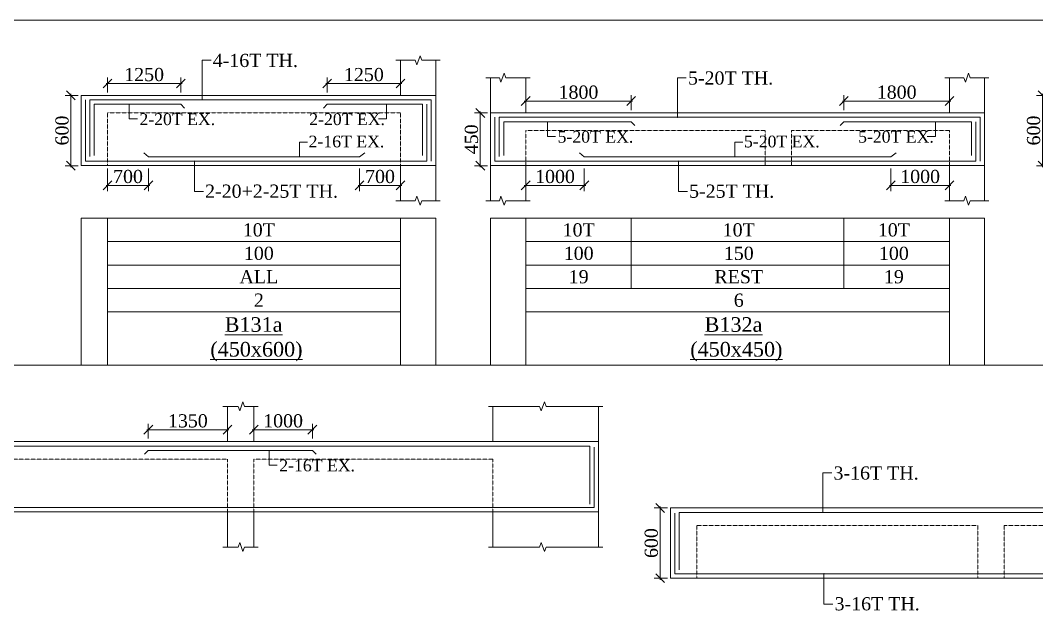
# Model space of a CAD drawing. Header units: millimetres. Extents: x 9781889 to 10654170, y -7832723 to -7608561.
# Drawn here: x 10387347 to 10404690, y -7770469 to -7760218 of the extents above; entities that cross this region are included whole.
import ezdxf
from ezdxf.enums import TextEntityAlignment as Align

# ---------------------------------------------------------------- set-up
doc = ezdxf.new("R2010")
doc.units = ezdxf.units.MM
doc.header["$LTSCALE"] = 10
doc.header["$PDMODE"] = 3
doc.linetypes.add('HIDDEN', pattern=[0.375, 0.25, -0.125])
for name, color, linetype, lineweight in [('S-CUT OUT LINE', 9, 'Continuous', 0), ('S-DIM L.S.', 7, 'Continuous', 0), ('S-L.S.SECTION', 5, 'Continuous', 0), ('S-L.S.SLAB LINE', 252, 'HIDDEN', 0), ('S-L.S.STEEL', 1, 'Continuous', 9), ('S-SECTION MARK', 7, 'Continuous', 0), ('S-SHEET', 251, 'Continuous', 0), ('S-TEXT', 7, 'Continuous', 0), ('S-TEXT L.S. BEAM NO.', 30, 'Continuous', 0), ('S-TEXT. L.S.', 7, 'Continuous', 0)]:
    doc.layers.add(name, color=color, linetype=linetype, lineweight=lineweight)
doc.styles.add('135', font='arial.ttf', dxfattribs={"width": 0.8, "height": 135})
doc.styles.get("Standard").update_dxf_attribs({"font": 'arial.ttf'})
doc.styles.add('TEXT', font='times.ttf')
doc.dimstyles.new('75', dxfattribs={"dimtxt": 135, "dimasz": 90, "dimexe": 0.1, "dimexo": 0.03, "dimgap": 0.09, "dimtad": 1, "dimdec": 0, "dimzin": 0, "dimdsep": 46, "dimtxsty": '135', "dimblk": 'ARCHTICK', "dimcen": 0.09, "dimclrd": 256, "dimclre": 256, "dimclrt": 256, "dimadec": 0, "dimazin": 0, "dimtfac": 1, "dimtdec": 0, "dimtofl": 0, "dimtmove": 1, "dimatfit": 3, "dimldrblk": 'DOTSMALL', "dimfxl": 1, "dimtolj": 1, "dimtzin": 0, "dimlwd": -1, "dimlwe": -1, "dimarcsym": 0})
doc.dimstyles.new('SETU_1', dxfattribs={"dimtxt": 200, "dimasz": 150, "dimexe": 100, "dimexo": 50, "dimgap": 35, "dimtad": 1, "dimdec": 0, "dimzin": 0, "dimdsep": 46, "dimtxsty": 'Standard', "dimblk": 'OBLIQUE', "dimcen": 150, "dimdle": 25, "dimclrd": 256, "dimclre": 7, "dimclrt": 256, "dimadec": 0, "dimazin": 0, "dimtfac": 1, "dimtdec": 0, "dimtofl": 0, "dimtmove": 1, "dimatfit": 3, "dimfxl": 1, "dimtolj": 1, "dimtzin": 0, "dimlwd": -1, "dimlwe": 5, "dimarcsym": 1})

# ---------------------------------------------------------------- blocks, each defined once
blk = doc.blocks.new('_ArchTick')
at = {"color": 0, "linetype": 'ByBlock', "const_width": 0.15}
blk.add_lwpolyline([(-0.5, -0.5), (0.5, 0.5)], dxfattribs=at)
blk = doc.blocks.new('_Oblique')
at = {"color": 0, "linetype": 'ByBlock', "lineweight": -2}
blk.add_line((-0.5, -0.5), (0.5, 0.5), dxfattribs=at)
blk = doc.blocks.new('*D854')
at = {"layer": 'Defpoints', "color": 0, "transparency": 16777216}
for p in [(10388385, -7761500), (10388210, -7762700), (10388385, -7762700)]:
    blk.add_point(p, dxfattribs=at)
at = {"layer": 'S-DIM L.S.', "color": 7, "lineweight": 5, "transparency": 16777216}
for p, q in [((10388335, -7761500), (10388110, -7761500)), ((10388335, -7762700), (10388110, -7762700))]:
    blk.add_line(p, q, dxfattribs=at)
at = {"layer": 'S-DIM L.S.', "transparency": 16777216}
blk.add_line((10388210, -7761475), (10388210, -7762725), dxfattribs=at)
at = {"layer": 'S-DIM L.S.', "transparency": 16777216, "xscale": 150, "yscale": 150, "zscale": 150}
for p, rotation in [((10388210, -7761500), 90), ((10388210, -7762700), 270)]:
    blk.add_blockref('_Oblique', p, dxfattribs=dict(at, rotation=rotation))
at = {"layer": 'S-DIM L.S.', "transparency": 16777216, "insert": (10388060, -7762100), "char_height": 225, "attachment_point": 5, "rotation": 90, "style": 'TEXT'}
blk.add_mtext('\\A1;600', dxfattribs=at)
blk = doc.blocks.new('*D855')
at = {"layer": 'Defpoints', "color": 0, "transparency": 16777216}
for p in [(10393835, -7761296), (10392585, -7761500, 0), (10393835, -7761500, 0)]:
    blk.add_point(p, dxfattribs=at)
at = {"layer": 'S-DIM L.S.', "color": 7, "lineweight": 5, "transparency": 16777216}
for p, q in [((10392585, -7761450), (10392585, -7761196)), ((10393835, -7761450), (10393835, -7761196))]:
    blk.add_line(p, q, dxfattribs=at)
at = {"layer": 'S-DIM L.S.', "transparency": 16777216}
blk.add_line((10392560, -7761296), (10393860, -7761296), dxfattribs=at)
at = {"layer": 'S-DIM L.S.', "transparency": 16777216, "xscale": 150, "yscale": 150, "zscale": 150, "rotation": 180}
blk.add_blockref('_Oblique', (10392585, -7761296), dxfattribs=at)
at = {"layer": 'S-DIM L.S.', "transparency": 16777216, "xscale": 150, "yscale": 150, "zscale": 150}
blk.add_blockref('_Oblique', (10393835, -7761296), dxfattribs=at)
at = {"layer": 'S-DIM L.S.', "transparency": 16777216, "insert": (10393210, -7761146), "char_height": 225, "attachment_point": 5, "style": 'TEXT'}
blk.add_mtext('\\A1;1250', dxfattribs=at)
blk = doc.blocks.new('*D860')
at = {"layer": 'Defpoints', "color": 0, "transparency": 16777216}
for p in [(10388835, -7761296), (10388835, -7761500, 0), (10390085, -7761500, 0)]:
    blk.add_point(p, dxfattribs=at)
at = {"layer": 'S-DIM L.S.', "color": 7, "lineweight": 5, "transparency": 16777216}
for p, q in [((10388835, -7761450), (10388835, -7761196)), ((10390085, -7761450), (10390085, -7761196))]:
    blk.add_line(p, q, dxfattribs=at)
at = {"layer": 'S-DIM L.S.', "transparency": 16777216}
blk.add_line((10390110, -7761296), (10388810, -7761296), dxfattribs=at)
at = {"layer": 'S-DIM L.S.', "transparency": 16777216, "xscale": 150, "yscale": 150, "zscale": 150, "rotation": 180}
blk.add_blockref('_Oblique', (10388835, -7761296), dxfattribs=at)
at = {"layer": 'S-DIM L.S.', "transparency": 16777216, "xscale": 150, "yscale": 150, "zscale": 150}
blk.add_blockref('_Oblique', (10390085, -7761296), dxfattribs=at)
at = {"layer": 'S-DIM L.S.', "transparency": 16777216, "insert": (10389460, -7761146), "char_height": 225, "attachment_point": 5, "style": 'TEXT'}
blk.add_mtext('\\A1;1250', dxfattribs=at)
blk = doc.blocks.new('*D861')
at = {"layer": 'Defpoints', "color": 0, "transparency": 16777216}
for p in [(10393135, -7762700, 0), (10393835, -7762700, 0), (10393835, -7763036)]:
    blk.add_point(p, dxfattribs=at)
at = {"layer": 'S-DIM L.S.', "color": 7, "lineweight": 5, "transparency": 16777216}
for p, q in [((10393135, -7762750), (10393135, -7763136)), ((10393835, -7762750), (10393835, -7763136))]:
    blk.add_line(p, q, dxfattribs=at)
at = {"layer": 'S-DIM L.S.', "transparency": 16777216}
blk.add_line((10393110, -7763036), (10393860, -7763036), dxfattribs=at)
at = {"layer": 'S-DIM L.S.', "transparency": 16777216, "xscale": 150, "yscale": 150, "zscale": 150, "rotation": 180}
blk.add_blockref('_Oblique', (10393135, -7763036), dxfattribs=at)
at = {"layer": 'S-DIM L.S.', "transparency": 16777216, "xscale": 150, "yscale": 150, "zscale": 150}
blk.add_blockref('_Oblique', (10393835, -7763036), dxfattribs=at)
at = {"layer": 'S-DIM L.S.', "transparency": 16777216, "insert": (10393485, -7762886), "char_height": 225, "attachment_point": 5, "style": 'TEXT'}
blk.add_mtext('\\A1;700', dxfattribs=at)
blk = doc.blocks.new('*D862')
at = {"layer": 'Defpoints', "color": 0, "transparency": 16777216}
for p in [(10388835, -7762700, 0), (10389535, -7762700, 0), (10388835, -7763036)]:
    blk.add_point(p, dxfattribs=at)
at = {"layer": 'S-DIM L.S.', "color": 7, "lineweight": 5, "transparency": 16777216}
for p, q in [((10388835, -7762750), (10388835, -7763136)), ((10389535, -7762750), (10389535, -7763136))]:
    blk.add_line(p, q, dxfattribs=at)
at = {"layer": 'S-DIM L.S.', "transparency": 16777216}
blk.add_line((10389560, -7763036), (10388810, -7763036), dxfattribs=at)
at = {"layer": 'S-DIM L.S.', "transparency": 16777216, "xscale": 150, "yscale": 150, "zscale": 150, "rotation": 180}
blk.add_blockref('_Oblique', (10388835, -7763036), dxfattribs=at)
at = {"layer": 'S-DIM L.S.', "transparency": 16777216, "xscale": 150, "yscale": 150, "zscale": 150}
blk.add_blockref('_Oblique', (10389535, -7763036), dxfattribs=at)
at = {"layer": 'S-DIM L.S.', "transparency": 16777216, "insert": (10389185, -7762886), "char_height": 225, "attachment_point": 5, "style": 'TEXT'}
blk.add_mtext('\\A1;700', dxfattribs=at)
blk = doc.blocks.new('*D863')
at = {"layer": 'Defpoints', "color": 0, "transparency": 16777216}
for p in [(10395371, -7761800), (10395196, -7762700), (10395371, -7762700)]:
    blk.add_point(p, dxfattribs=at)
at = {"layer": 'S-DIM L.S.', "color": 7, "lineweight": 5, "transparency": 16777216}
for p, q in [((10395321, -7761800), (10395096, -7761800)), ((10395321, -7762700), (10395096, -7762700))]:
    blk.add_line(p, q, dxfattribs=at)
at = {"layer": 'S-DIM L.S.', "transparency": 16777216}
blk.add_line((10395196, -7761775), (10395196, -7762725), dxfattribs=at)
at = {"layer": 'S-DIM L.S.', "transparency": 16777216, "xscale": 150, "yscale": 150, "zscale": 150}
for p, rotation in [((10395196, -7761800), 90), ((10395196, -7762700), 270)]:
    blk.add_blockref('_Oblique', p, dxfattribs=dict(at, rotation=rotation))
at = {"layer": 'S-DIM L.S.', "transparency": 16777216, "insert": (10395046, -7762250), "char_height": 225, "attachment_point": 5, "rotation": 90, "style": 'TEXT'}
blk.add_mtext('\\A1;450', dxfattribs=at)
blk = doc.blocks.new('*D864')
at = {"layer": 'Defpoints', "color": 0, "transparency": 16777216}
for p in [(10403201, -7761596), (10401401, -7761800, 0), (10403201, -7761800, 0)]:
    blk.add_point(p, dxfattribs=at)
at = {"layer": 'S-DIM L.S.', "color": 7, "lineweight": 5, "transparency": 16777216}
for p, q in [((10401401, -7761750), (10401401, -7761496)), ((10403201, -7761750), (10403201, -7761496))]:
    blk.add_line(p, q, dxfattribs=at)
at = {"layer": 'S-DIM L.S.', "transparency": 16777216}
blk.add_line((10401376, -7761596), (10403226, -7761596), dxfattribs=at)
at = {"layer": 'S-DIM L.S.', "transparency": 16777216, "xscale": 150, "yscale": 150, "zscale": 150, "rotation": 180}
blk.add_blockref('_Oblique', (10401401, -7761596), dxfattribs=at)
at = {"layer": 'S-DIM L.S.', "transparency": 16777216, "xscale": 150, "yscale": 150, "zscale": 150}
blk.add_blockref('_Oblique', (10403201, -7761596), dxfattribs=at)
at = {"layer": 'S-DIM L.S.', "transparency": 16777216, "insert": (10402301, -7761446), "char_height": 225, "attachment_point": 5, "style": 'TEXT'}
blk.add_mtext('\\A1;1800', dxfattribs=at)
blk = doc.blocks.new('*D865')
at = {"layer": 'Defpoints', "color": 0, "transparency": 16777216}
for p in [(10395971, -7761596), (10395971, -7761800, 0), (10397771, -7761800, 0)]:
    blk.add_point(p, dxfattribs=at)
at = {"layer": 'S-DIM L.S.', "color": 7, "lineweight": 5, "transparency": 16777216}
for p, q in [((10395971, -7761750), (10395971, -7761496)), ((10397771, -7761750), (10397771, -7761496))]:
    blk.add_line(p, q, dxfattribs=at)
at = {"layer": 'S-DIM L.S.', "transparency": 16777216}
blk.add_line((10397796, -7761596), (10395946, -7761596), dxfattribs=at)
at = {"layer": 'S-DIM L.S.', "transparency": 16777216, "xscale": 150, "yscale": 150, "zscale": 150, "rotation": 180}
blk.add_blockref('_Oblique', (10395971, -7761596), dxfattribs=at)
at = {"layer": 'S-DIM L.S.', "transparency": 16777216, "xscale": 150, "yscale": 150, "zscale": 150}
blk.add_blockref('_Oblique', (10397771, -7761596), dxfattribs=at)
at = {"layer": 'S-DIM L.S.', "transparency": 16777216, "insert": (10396871, -7761446), "char_height": 225, "attachment_point": 5, "style": 'TEXT'}
blk.add_mtext('\\A1;1800', dxfattribs=at)
blk = doc.blocks.new('*D866')
at = {"layer": 'Defpoints', "color": 0, "transparency": 16777216}
for p in [(10402201, -7762700, 0), (10403201, -7762700, 0), (10403201, -7763036)]:
    blk.add_point(p, dxfattribs=at)
at = {"layer": 'S-DIM L.S.', "color": 7, "lineweight": 5, "transparency": 16777216}
for p, q in [((10402201, -7762750), (10402201, -7763136)), ((10403201, -7762750), (10403201, -7763136))]:
    blk.add_line(p, q, dxfattribs=at)
at = {"layer": 'S-DIM L.S.', "transparency": 16777216}
blk.add_line((10402176, -7763036), (10403226, -7763036), dxfattribs=at)
at = {"layer": 'S-DIM L.S.', "transparency": 16777216, "xscale": 150, "yscale": 150, "zscale": 150, "rotation": 180}
blk.add_blockref('_Oblique', (10402201, -7763036), dxfattribs=at)
at = {"layer": 'S-DIM L.S.', "transparency": 16777216, "xscale": 150, "yscale": 150, "zscale": 150}
blk.add_blockref('_Oblique', (10403201, -7763036), dxfattribs=at)
at = {"layer": 'S-DIM L.S.', "transparency": 16777216, "insert": (10402701, -7762886), "char_height": 225, "attachment_point": 5, "style": 'TEXT'}
blk.add_mtext('\\A1;1000', dxfattribs=at)
blk = doc.blocks.new('*D867')
at = {"layer": 'Defpoints', "color": 0, "transparency": 16777216}
for p in [(10395971, -7762700, 0), (10396971, -7762700, 0), (10395971, -7763036)]:
    blk.add_point(p, dxfattribs=at)
at = {"layer": 'S-DIM L.S.', "color": 7, "lineweight": 5, "transparency": 16777216}
for p, q in [((10395971, -7762750), (10395971, -7763136)), ((10396971, -7762750), (10396971, -7763136))]:
    blk.add_line(p, q, dxfattribs=at)
at = {"layer": 'S-DIM L.S.', "transparency": 16777216}
blk.add_line((10396996, -7763036), (10395946, -7763036), dxfattribs=at)
at = {"layer": 'S-DIM L.S.', "transparency": 16777216, "xscale": 150, "yscale": 150, "zscale": 150, "rotation": 180}
blk.add_blockref('_Oblique', (10395971, -7763036), dxfattribs=at)
at = {"layer": 'S-DIM L.S.', "transparency": 16777216, "xscale": 150, "yscale": 150, "zscale": 150}
blk.add_blockref('_Oblique', (10396971, -7763036), dxfattribs=at)
at = {"layer": 'S-DIM L.S.', "transparency": 16777216, "insert": (10396471, -7762886), "char_height": 225, "attachment_point": 5, "style": 'TEXT'}
blk.add_mtext('\\A1;1000', dxfattribs=at)
blk = doc.blocks.new('*D868')
at = {"layer": 'Defpoints', "color": 0, "transparency": 16777216}
for p in [(10404963, -7761500), (10404788, -7762700), (10404963, -7762700)]:
    blk.add_point(p, dxfattribs=at)
at = {"layer": 'S-DIM L.S.', "color": 7, "lineweight": 5, "transparency": 16777216}
for p, q in [((10404913, -7761500), (10404688, -7761500)), ((10404913, -7762700), (10404688, -7762700))]:
    blk.add_line(p, q, dxfattribs=at)
at = {"layer": 'S-DIM L.S.', "transparency": 16777216}
blk.add_line((10404788, -7761475), (10404788, -7762725), dxfattribs=at)
at = {"layer": 'S-DIM L.S.', "transparency": 16777216, "xscale": 150, "yscale": 150, "zscale": 150}
for p, rotation in [((10404788, -7761500), 90), ((10404788, -7762700), 270)]:
    blk.add_blockref('_Oblique', p, dxfattribs=dict(at, rotation=rotation))
at = {"layer": 'S-DIM L.S.', "transparency": 16777216, "insert": (10404638, -7762100), "char_height": 225, "attachment_point": 5, "rotation": 90, "style": 'TEXT'}
blk.add_mtext('\\A1;600', dxfattribs=at)
blk = doc.blocks.new('*D872')
at = {"layer": 'Defpoints', "color": 0, "transparency": 16777216}
for p in [(10390881, -7767208), (10389531, -7767411, 0), (10390881, -7767411, 0)]:
    blk.add_point(p, dxfattribs=at)
at = {"layer": 'S-DIM L.S.', "color": 7, "lineweight": 5, "transparency": 16777216}
for p, q in [((10389531, -7767361), (10389531, -7767108)), ((10390881, -7767361), (10390881, -7767108))]:
    blk.add_line(p, q, dxfattribs=at)
at = {"layer": 'S-DIM L.S.', "transparency": 16777216}
blk.add_line((10389506, -7767208), (10390906, -7767208), dxfattribs=at)
at = {"layer": 'S-DIM L.S.', "transparency": 16777216, "xscale": 150, "yscale": 150, "zscale": 150, "rotation": 180}
blk.add_blockref('_Oblique', (10389531, -7767208), dxfattribs=at)
at = {"layer": 'S-DIM L.S.', "transparency": 16777216, "xscale": 150, "yscale": 150, "zscale": 150}
blk.add_blockref('_Oblique', (10390881, -7767208), dxfattribs=at)
at = {"layer": 'S-DIM L.S.', "transparency": 16777216, "insert": (10390206, -7767058), "char_height": 225, "attachment_point": 5, "style": 'TEXT'}
blk.add_mtext('\\A1;1350', dxfattribs=at)
blk = doc.blocks.new('*D873')
at = {"layer": 'Defpoints', "color": 0, "transparency": 16777216}
for p in [(10391331, -7767208), (10391331, -7767411, 0), (10392331, -7767411, 0)]:
    blk.add_point(p, dxfattribs=at)
at = {"layer": 'S-DIM L.S.', "color": 7, "lineweight": 5, "transparency": 16777216}
for p, q in [((10391331, -7767361), (10391331, -7767108)), ((10392331, -7767361), (10392331, -7767108))]:
    blk.add_line(p, q, dxfattribs=at)
at = {"layer": 'S-DIM L.S.', "transparency": 16777216}
blk.add_line((10392356, -7767208), (10391306, -7767208), dxfattribs=at)
at = {"layer": 'S-DIM L.S.', "transparency": 16777216, "xscale": 150, "yscale": 150, "zscale": 150, "rotation": 180}
blk.add_blockref('_Oblique', (10391331, -7767208), dxfattribs=at)
at = {"layer": 'S-DIM L.S.', "transparency": 16777216, "xscale": 150, "yscale": 150, "zscale": 150}
blk.add_blockref('_Oblique', (10392331, -7767208), dxfattribs=at)
at = {"layer": 'S-DIM L.S.', "transparency": 16777216, "insert": (10391831, -7767058), "char_height": 225, "attachment_point": 5, "style": 'TEXT'}
blk.add_mtext('\\A1;1000', dxfattribs=at)
blk = doc.blocks.new('*D874')
at = {"layer": 'Defpoints', "color": 0, "transparency": 16777216}
for p in [(10398439, -7768544), (10398264, -7769744), (10398439, -7769744)]:
    blk.add_point(p, dxfattribs=at)
at = {"layer": 'S-DIM L.S.', "color": 7, "lineweight": 5, "transparency": 16777216}
for p, q in [((10398389, -7768544), (10398164, -7768544)), ((10398389, -7769744), (10398164, -7769744))]:
    blk.add_line(p, q, dxfattribs=at)
at = {"layer": 'S-DIM L.S.', "transparency": 16777216}
blk.add_line((10398264, -7768519), (10398264, -7769769), dxfattribs=at)
at = {"layer": 'S-DIM L.S.', "transparency": 16777216, "xscale": 150, "yscale": 150, "zscale": 150}
for p, rotation in [((10398264, -7768544), 90), ((10398264, -7769744), 270)]:
    blk.add_blockref('_Oblique', p, dxfattribs=dict(at, rotation=rotation))
at = {"layer": 'S-DIM L.S.', "transparency": 16777216, "insert": (10398115, -7769144), "char_height": 225, "attachment_point": 5, "rotation": 90, "style": 'TEXT'}
blk.add_mtext('\\A1;600', dxfattribs=at)

msp = doc.modelspace()

# ---------------------------------------------------------------- linework, layer by layer
at = {"layer": 'S-CUT OUT LINE', "color": 5, "elevation": 0}
for points in [[(10393757.1, -7760899.6), (10394086.1, -7760899.6), (10394114, -7760976.5), (10394170, -7760822.8), (10394198, -7760899.6), (10394510.3, -7760899.6)], [(10395292.5, -7761199.6), (10395521.2, -7761199.6), (10395549.1, -7761276.5), (10395605.1, -7761122.8), (10395633, -7761199.6), (10396045.8, -7761199.6)], [(10403122.5, -7761199.6), (10403444.7, -7761199.6), (10403472.7, -7761276.5), (10403528.7, -7761122.8), (10403556.6, -7761199.6), (10403875.8, -7761199.6)], [(10393757.1, -7763299.6), (10394086.1, -7763299.6), (10394114, -7763222.8), (10394170, -7763376.5), (10394198, -7763299.6), (10394510.3, -7763299.6)], [(10395292.5, -7763299.6), (10395521.2, -7763299.6), (10395549.1, -7763222.8), (10395605.1, -7763376.5), (10395633, -7763299.6), (10396045.8, -7763299.6)], [(10403122.5, -7763299.6), (10403444.7, -7763299.6), (10403472.7, -7763222.8), (10403528.7, -7763376.5), (10403556.6, -7763299.6), (10403875.8, -7763299.6)], [(10390802.7, -7766811.5), (10391062.8, -7766811.5), (10391090.7, -7766888.3), (10391146.7, -7766734.6), (10391174.6, -7766811.5), (10391407.9, -7766811.5)], [(10395334.6, -7766811.5), (10396206.2, -7766811.5), (10396234.2, -7766888.3), (10396290.1, -7766734.6), (10396318.1, -7766811.5), (10397287.9, -7766811.5)], [(10390802.7, -7769211.5), (10391062.8, -7769211.5), (10391090.7, -7769134.6), (10391146.7, -7769288.3), (10391174.6, -7769211.5), (10391407.9, -7769211.5)], [(10395334.6, -7769211.5), (10396206.2, -7769211.5), (10396234.2, -7769134.6), (10396290.1, -7769288.3), (10396318.1, -7769211.5), (10397287.9, -7769211.5)]]:
    msp.add_lwpolyline(points, dxfattribs=at)
at = {"layer": 'S-L.S.SECTION'}
for p, q in [((10393835.3, -7761499.6, 0), (10393835.3, -7760899.6, 0)), ((10394435.3, -7761499.6, 0), (10394435.3, -7760899.6, 0)), ((10395370.8, -7761799.6, 0), (10395370.8, -7761199.6, 0)), ((10395970.8, -7761799.6, 0), (10395970.8, -7761199.6, 0)), ((10403200.8, -7761799.6, 0), (10403200.8, -7761199.6, 0)), ((10403800.8, -7761799.6, 0), (10403800.8, -7761199.6, 0)), ((10388384.8, -7761499.6, 0), (10394435.3, -7761499.6, 0)), ((10388384.9, -7761499.6, 0), (10388384.9, -7762699.6, 0)), ((10394435.3, -7762699.6, 0), (10394435.3, -7761499.6, 0)), ((10395370.8, -7761799.6, 0), (10403800.8, -7761799.6, 0)), ((10395370.8, -7761799.6, 0), (10395370.8, -7762699.6, 0)), ((10403800.8, -7762699.6, 0), (10403800.8, -7761799.6, 0)), ((10388384.8, -7762699.6, 0), (10394435.3, -7762699.6, 0)), ((10393835.3, -7762699.6, 0), (10393835.3, -7763299.6, 0)), ((10394435.3, -7762699.6, 0), (10394435.3, -7763299.6, 0)), ((10395370.8, -7762699.6, 0), (10403800.8, -7762699.6, 0)), ((10395370.8, -7762699.6, 0), (10395370.8, -7763299.6, 0)), ((10395970.8, -7762699.6, 0), (10395970.8, -7763299.6, 0)), ((10403200.8, -7762699.6, 0), (10403200.8, -7763299.6, 0)), ((10403800.8, -7762699.6, 0), (10403800.8, -7763299.6, 0)), ((10390881, -7767411.5, 0), (10390881, -7766811.5, 0)), ((10391332.9, -7767411.5, 0), (10391332.9, -7766811.5, 0)), ((10395412.9, -7767411.5, 0), (10395412.9, -7766811.5, 0)), ((10397212.9, -7767411.5, 0), (10397212.9, -7766811.5, 0)), ((10379527.9, -7767411.5, 0), (10397212.9, -7767411.5, 0)), ((10397212.9, -7767411.5, 0), (10397212.9, -7768611.5, 0)), ((10381327.9, -7768611.5, 0), (10397212.9, -7768611.5, 0)), ((10390881, -7768611.5, 0), (10390881, -7769211.5, 0)), ((10391332.9, -7768611.5, 0), (10391332.9, -7769211.5, 0)), ((10395412.9, -7768611.5, 0), (10395412.9, -7769211.5, 0)), ((10397212.9, -7768611.5, 0), (10397212.9, -7769211.5, 0)), ((10398439.4, -7768544.3, 0), (10416044.4, -7768544.3, 0)), ((10398439.4, -7768544.3, 0), (10398439.4, -7769744.3, 0)), ((10398439.4, -7769744.3, 0), (10421048.3, -7769744.3, 0))]:
    msp.add_line(p, q, dxfattribs=at)
at = {"layer": 'S-L.S.SLAB LINE', "ltscale": 0.3}
for p, q in [((10388384.8, -7761799.6, 0), (10388384.9, -7761799.6, 0)), ((10388834.9, -7761799.6, 0), (10393835.3, -7761799.6, 0)), ((10388834.9, -7761799.6, 0), (10388834.9, -7762699.6, 0)), ((10393835.3, -7761799.6, 0), (10393835.3, -7762699.6, 0)), ((10395370.8, -7762099.6, 0), (10395370.8, -7762099.6, 0)), ((10395970.8, -7762099.6, 0), (10400057.8, -7762099.6, 0)), ((10395970.8, -7762099.6, 0), (10395970.8, -7762699.6, 0)), ((10400057.8, -7762099.6, 0), (10400057.8, -7762699.6, 0)), ((10400507.8, -7762099.6, 0), (10403200.8, -7762099.6, 0)), ((10400507.8, -7762099.6, 0), (10400507.8, -7762699.6, 0)), ((10403200.8, -7762099.6, 0), (10403200.8, -7762699.6, 0)), ((10385407.9, -7767711.5, 0), (10390882.9, -7767711.5, 0)), ((10390882.9, -7767711.5, 0), (10390882.9, -7768611.5, 0)), ((10391332.9, -7767711.5, 0), (10395412.9, -7767711.5, 0)), ((10391332.9, -7767711.5, 0), (10391332.9, -7768611.5, 0)), ((10395412.9, -7767711.5, 0), (10395412.9, -7768611.5, 0)), ((10398889.4, -7768844.3, 0), (10403684.4, -7768844.3, 0)), ((10398889.4, -7768844.3, 0), (10398889.4, -7769744.3, 0)), ((10403684.4, -7768844.3, 0), (10403684.4, -7769744.3, 0)), ((10404134.4, -7768844.3, 0), (10409309.4, -7768844.3, 0)), ((10404134.4, -7768844.3, 0), (10404134.4, -7769744.3, 0))]:
    msp.add_line(p, q, dxfattribs=at)
at = {"layer": 'S-L.S.STEEL'}
for p, q in [((10388459.8, -7762624.6, 0), (10388459.8, -7761574.6, 0)), ((10388534.8, -7761574.6, 0), (10394360.3, -7761574.6, 0)), ((10388534.8, -7762545, 0), (10388534.8, -7761574.6, 0)), ((10394360.3, -7762624.6, 0), (10394360.3, -7761574.6, 0)), ((10390085, -7761649.6, 0), (10388609.8, -7761649.6, 0)), ((10388609.8, -7762528.4, 0), (10388609.8, -7761649.6, 0)), ((10390085, -7761649.6, 0), (10390148.2, -7761716.5, 0)), ((10394210.3, -7762528.4, 0), (10394210.3, -7761649.6, 0)), ((10394285.3, -7762624.6, 0), (10394285.3, -7761649.6, 0)), ((10395445.8, -7762624.6, 0), (10395445.8, -7761874.6, 0)), ((10395520.8, -7761874.6, 0), (10403725.8, -7761874.6, 0)), ((10395520.8, -7762545, 0), (10395520.8, -7761874.6, 0)), ((10403725.8, -7762624.6, 0), (10403725.8, -7761874.6, 0)), ((10397770.9, -7761949.6, 0), (10395595.8, -7761949.6, 0)), ((10395595.8, -7762528.4, 0), (10395595.8, -7761949.6, 0)), ((10397770.9, -7761949.6, 0), (10397834.1, -7762016.5, 0)), ((10403575.8, -7762528.4, 0), (10403575.8, -7761949.6, 0)), ((10403650.8, -7762624.6, 0), (10403650.8, -7761949.6, 0)), ((10388459.8, -7762624.6, 0), (10394285.3, -7762624.6, 0)), ((10395445.8, -7762624.6, 0), (10403650.8, -7762624.6, 0)), ((10379718.2, -7767486.5, 0), (10397062.9, -7767486.5, 0)), ((10392331, -7767561.5, 0), (10392394.2, -7767628.3, 0)), ((10397062.9, -7767486.5, 0), (10397062.9, -7768479.5, 0)), ((10397137.9, -7767505.3, 0), (10397137.9, -7768536.5, 0)), ((10379623, -7768536.5, 0), (10397137.9, -7768536.5, 0)), ((10398514.4, -7768631.9, 0), (10398514.4, -7769669.3, 0)), ((10398589.4, -7768619.3, 0), (10398589.4, -7769601.9, 0)), ((10398514.4, -7769669.3, 0), (10420977.4, -7769669.3, 0))]:
    msp.add_line(p, q, dxfattribs=at)
at = {"layer": 'S-L.S.STEEL', "elevation": 0}
for points in [[(10393224.7, -7762481.4), (10393135.2, -7762549.6), (10389535, -7762549.6), (10389453, -7762478.9)], [(10402290.2, -7762481.4), (10402200.7, -7762549.6), (10396971, -7762549.6), (10396889, -7762478.9)]]:
    msp.add_lwpolyline(points, dxfattribs=at)
at = {"layer": 'S-L.S.STEEL'}
for points in [[(10394210.3, -7761649.6, 0), (10392585.3, -7761649.6, 0), (10392522.2, -7761716.5, 0)], [(10403575.8, -7761949.6, 0), (10401400.8, -7761949.6, 0), (10401337.6, -7762016.5, 0)], [(10392331, -7767561.5, 0), (10389531, -7767561.5, 0), (10389467.8, -7767628.3, 0)], [(10398589.4, -7768619.3, 0), (10415977.2, -7768619.3, 0), (10415977.2, -7769546.5, 0)]]:
    msp.add_polyline3d(points, dxfattribs=at)
at = {"layer": 'S-SHEET'}
for p, q in [((10388384.8, -7763596.1, 0), (10394435.3, -7763596.1, 0)), ((10388384.8, -7763596.1), (10388384.8, -7766105.4)), ((10388834.8, -7763596.1, 0), (10388834.8, -7766105.4, 0)), ((10393835.3, -7763596.1, 0), (10393835.3, -7766105.4, 0)), ((10394435.3, -7763596.1, 0), (10394435.3, -7766105.4, 0)), ((10395370.8, -7763596.1, 0), (10403800.8, -7763596.1, 0)), ((10395370.8, -7763596.1, 0), (10395370.8, -7766105.4, 0)), ((10395970.8, -7763596.1, 0), (10395970.8, -7766105.4, 0)), ((10397770.8, -7763596.1, 0), (10397770.8, -7764796.1, 0)), ((10401400.8, -7763596.1, 0), (10401400.8, -7764796.1, 0)), ((10403200.8, -7763596.1, 0), (10403200.8, -7766105.4, 0)), ((10403800.8, -7763596.1, 0), (10403800.8, -7766105.4, 0)), ((10388834.8, -7763996.1, 0), (10393835.3, -7763996.1, 0)), ((10395970.8, -7763996.1, 0), (10403200.8, -7763996.1, 0)), ((10388834.8, -7764396.1, 0), (10393835.3, -7764396.1, 0)), ((10395970.8, -7764396.1, 0), (10403200.8, -7764396.1, 0)), ((10388834.8, -7764796.1, 0), (10393835.3, -7764796.1, 0)), ((10395970.8, -7764796.1, 0), (10403200.8, -7764796.1, 0)), ((10388834.8, -7765196.1, 0), (10393835.3, -7765196.1, 0)), ((10395970.8, -7765196.1, 0), (10403200.8, -7765196.1, 0)), ((10373481.8, -7766105.4), (10424816, -7766105.4)), ((10388384.8, -7766105.4, 0), (10394435.3, -7766105.4, 0)), ((10395370.8, -7766105.4, 0), (10403800.8, -7766105.4, 0))]:
    msp.add_line(p, q, dxfattribs=at)
msp.add_lwpolyline([(10373481.8, -7760218.1), (10424816, -7760218.1), (10424816, -7801877.7), (10373481.8, -7801877.7)], close=True, dxfattribs=at)

# ---------------------------------------------------------------- texts
at = {"layer": 'S-TEXT', "linetype": 'ByBlock', "style": 'TEXT'}
for s, p in [('10T', (10391417.4, -7763796.1, 0)), ('10T', (10396875.1, -7763796.1, 0)), ('10T', (10399606.5, -7763796.1, 0)), ('10T', (10402253.1, -7763796.1, 0)), ('100', (10391417.4, -7764196.1, 0)), ('100', (10396875.1, -7764196.1, 0)), ('150', (10399606.5, -7764196.1, 0)), ('100', (10402253.1, -7764196.1, 0)), ('ALL', (10391417.4, -7764596.1, 0)), ('19', (10396875.1, -7764596.1, 0)), ('REST', (10399606.5, -7764596.1, 0)), ('19', (10402253.1, -7764596.1, 0)), ('2', (10391417.4, -7764996.1, 0)), ('6', (10399606.5, -7764996.1, 0))]:
    msp.add_text(s, height=225, dxfattribs=at).set_placement(p, align=Align.MIDDLE_CENTER)
at = {"layer": 'S-TEXT L.S. BEAM NO.', "color": 140, "linetype": 'ByBlock', "style": 'TEXT'}
for s, p in [('%%UB131a', (10390835, -7765536.8, 0)), ('%%U(450x600)', (10390589.6, -7765959.7, 0))]:
    msp.add_text(s, height=250, dxfattribs=at).set_placement(p)
at = {"layer": 'S-TEXT L.S. BEAM NO.', "color": 145, "linetype": 'ByBlock', "style": 'TEXT'}
for s, p in [('%%UB132a', (10399024.1, -7765536.8, 0)), ('%%U(450x450)', (10398778.7, -7765959.7, 0))]:
    msp.add_text(s, height=250, dxfattribs=at).set_placement(p)
at = {"layer": 'S-TEXT. L.S.', "style": 'TEXT'}
for s, height, p in [('4-16T TH.', 225, (10390630.5, -7761015.3, 0)), ('5-20T TH.', 225, (10398740, -7761315.3, 0)), ('2-20T EX.', 200, (10389379.4, -7762007.2, 0)), ('2-20T EX.', 200, (10392277.6, -7762007.2, 0)), ('2-16T EX.', 200, (10392266.8, -7762387.6, 0)), ('5-20T EX.', 200, (10396515.4, -7762307.2, 0)), ('5-20T EX.', 200, (10399695.6, -7762387.6, 0)), ('5-20T EX.', 200, (10401643.1, -7762307.2, 0)), ('2-20+2-25T TH.', 225, (10390500, -7763247.5, 0)), ('5-25T TH.', 225, (10398758.4, -7763247.5, 0)), ('2-16T EX.', 200, (10391766.1, -7767919, 0)), ('3-16T TH.', 225, (10401222.8, -7768060, 0)), ('3-16T TH.', 225, (10401241.2, -7770292.2, 0))]:
    msp.add_text(s, height=height, dxfattribs=at).set_placement(p)

# ---------------------------------------------------------------- dimensions: what is measured, and where the dimension line sits
at = {"layer": 'S-DIM L.S.'}
for base, p1, p2, picture, middle in [((10388835, -7761295.8, 0), (10390085, -7761499.6, 0), (10388835, -7761499.6, 0), '*D860', (10389460, -7761146.4, 0)), ((10395970.9, -7761595.8, 0), (10397770.9, -7761799.6, 0), (10395970.9, -7761799.6, 0), '*D865', (10396870.9, -7761446.4, 0)), ((10388834.9, -7763035.7, 0), (10389535, -7762699.6, 0), (10388834.9, -7762699.6, 0), '*D862', (10389184.9, -7762885.9, 0)), ((10395970.8, -7763035.7, 0), (10396971, -7762699.6, 0), (10395970.8, -7762699.6, 0), '*D867', (10396470.9, -7762886.2, 0)), ((10391331, -7767207.7, 0), (10392331, -7767411.5, 0), (10391331, -7767411.5, 0), '*D873', (10391831, -7767058.2, 0))]:
    dim = msp.add_linear_dim(base=base, p1=p1, p2=p2, dimstyle='SETU_1', override={"dimtxt": 225, "dimtxsty": 'TEXT'}, dxfattribs=at)
    dim.commit()
    dim.dimension.update_dxf_attribs({"geometry": picture, "text_midpoint": middle})
for base, p1, p2, picture, middle in [((10393835.3, -7761295.8, 0), (10392585.3, -7761499.6, 0), (10393835.3, -7761499.6, 0), '*D855', (10393210.3, -7761146.4, 0)), ((10403200.8, -7761595.8, 0), (10401400.8, -7761799.6, 0), (10403200.8, -7761799.6, 0), '*D864', (10402300.8, -7761446.4, 0)), ((10393835.3, -7763035.7, 0), (10393135.2, -7762699.6, 0), (10393835.3, -7762699.6, 0), '*D861', (10393485.3, -7762885.9, 0)), ((10403200.8, -7763035.7, 0), (10402200.7, -7762699.6, 0), (10403200.8, -7762699.6, 0), '*D866', (10402700.7, -7762886.2, 0)), ((10390881, -7767207.7, 0), (10389531, -7767411.5, 0), (10390881, -7767411.5, 0), '*D872', (10390206, -7767058.2, 0))]:
    dim = msp.add_linear_dim(base=base, p1=p1, p2=p2, angle=180, dimstyle='SETU_1', override={"dimtxt": 225, "dimtxsty": 'TEXT'}, dxfattribs=at)
    dim.commit()
    dim.dimension.update_dxf_attribs({"geometry": picture, "text_midpoint": middle})
at = {"layer": 'S-DIM L.S.', "color": 7}
for base, p1, p2, picture, middle in [((10388209.7, -7762699.6), (10388384.8, -7761499.6), (10388384.8, -7762699.6), '*D854', (10388060.2, -7762099.6)), ((10404787.9, -7762699.6, 0), (10404963.1, -7761499.6, 0), (10404963.1, -7762699.6, 0), '*D868', (10404638.5, -7762099.6, 0)), ((10395195.6, -7762699.6, 0), (10395370.8, -7761799.6, 0), (10395370.8, -7762699.6, 0), '*D863', (10395046.2, -7762249.6, 0)), ((10398264.3, -7769744.3, 0), (10398439.4, -7768544.3, 0), (10398439.4, -7769744.3, 0), '*D874', (10398114.8, -7769144.3, 0))]:
    dim = msp.add_linear_dim(base=base, p1=p1, p2=p2, angle=90, dimstyle='SETU_1', override={"dimtxt": 225, "dimlfac": 0.5, "dimtxsty": 'TEXT'}, dxfattribs=at)
    dim.commit()
    dim.dimension.update_dxf_attribs({"geometry": picture, "text_midpoint": middle})

# ---------------------------------------------------------------- leaders
at = {"layer": 'S-SECTION MARK'}
for points in [[(10390448.8, -7761574.6, 0), (10390448.8, -7760900.2, 0), (10390601.4, -7760900.2, 0)], [(10398558.4, -7761874.6, 0), (10398558.4, -7761200.2, 0), (10398710.9, -7761200.2, 0)], [(10389205.4, -7761649.6, 0), (10389205.4, -7761901.9, 0), (10389344.7, -7761901.9, 0)], [(10393595.8, -7761649.6, 0), (10393595.8, -7761901.9, 0), (10393456.4, -7761901.9, 0)], [(10396341.3, -7761949.6, 0), (10396341.3, -7762201.9, 0), (10396480.7, -7762201.9, 0)], [(10402961.2, -7761949.6, 0), (10402961.2, -7762201.9, 0), (10402821.9, -7762201.9, 0)], [(10392112.9, -7762549.6, 0), (10392112.9, -7762297.3, 0), (10392248.3, -7762297.3, 0)], [(10399541.7, -7762549.6, 0), (10399541.7, -7762297.3, 0), (10399677.1, -7762297.3, 0)], [(10390318.3, -7762620.7, 0), (10390318.3, -7763142.6, 0), (10390470.9, -7763142.6, 0)], [(10398576.7, -7762620.7, 0), (10398576.7, -7763142.6, 0), (10398729.3, -7763142.6, 0)], [(10391592.1, -7767561.5, 0), (10391592.1, -7767813.8, 0), (10391731.4, -7767813.8, 0)], [(10401041.2, -7768619.3, 0), (10401041.2, -7767944.9, 0), (10401193.7, -7767944.9, 0)], [(10401059.5, -7769665.4, 0), (10401059.5, -7770187.3, 0), (10401212.1, -7770187.3, 0)]]:
    msp.add_leader(points, dimstyle='75', override={"dimasz": 75}, dxfattribs=at)

doc.saveas('drawing.dxf')
